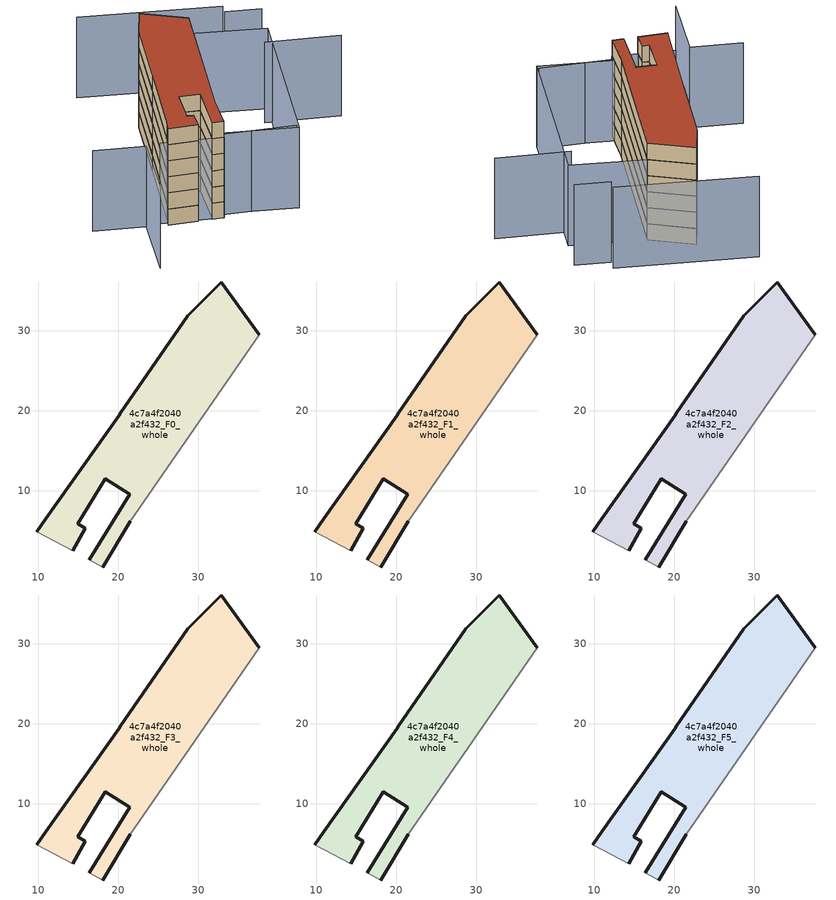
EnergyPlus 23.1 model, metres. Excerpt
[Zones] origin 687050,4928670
4c7a4f2040a2f432_F0_whole
 floor ground (EU_floor_Construction): 21.52,6.19 37.64,29.46 32.86,36.08 28.7,31.83 20.27,19.67 20.12,19.46 10.94,6.48 9.81,4.87 14.3,2.47 15.89,5.29 14.93,5.88 18.35,11.47 21.42,9.59 16.37,1.35 18.05,0.47 z0
 wall outside (EU_wall_Construction): 16.37,1.35 21.42,9.59 18.35,11.47 14.93,5.88 15.89,5.29 14.3,2.47 / 9.81,4.87 10.94,6.48 20.12,19.46 20.27,19.67 28.7,31.83 32.86,36.08 37.64,29.46 / 21.52,6.19 18.05,0.47 z0:3
 wall adiabatic (EU_wall_Construction): 18.05,0.47 16.37,1.35 / 14.3,2.47 9.81,4.87 / 37.64,29.46 21.52,6.19 z0:3
4c7a4f2040a2f432_F1_whole
 floor to 4c7a4f2040a2f432_F0_whole (EU_floor_Construction): 21.52,6.19 37.64,29.46 32.86,36.08 28.7,31.83 20.27,19.67 20.12,19.46 10.94,6.48 9.8,4.87 14.3,2.47 15.89,5.29 14.93,5.88 18.35,11.47 21.42,9.59 16.37,1.35 18.05,0.47 z3
 wall outside (EU_wall_Construction): 16.37,1.35 21.42,9.59 18.35,11.47 14.93,5.88 15.89,5.29 14.3,2.47 / 9.81,4.87 10.94,6.48 20.12,19.46 20.27,19.67 28.7,31.83 32.86,36.08 37.64,29.46 / 21.52,6.19 18.05,0.47 z3:6
 wall adiabatic (EU_wall_Construction): 18.05,0.47 16.37,1.35 / 14.3,2.47 9.81,4.87 / 37.64,29.46 21.52,6.19 z3:6
4c7a4f2040a2f432_F2_whole
 floor to 4c7a4f2040a2f432_F1_whole (EU_floor_Construction): 21.52,6.19 37.64,29.46 32.86,36.08 28.7,31.83 20.27,19.67 20.12,19.46 10.94,6.48 9.8,4.87 14.3,2.47 15.89,5.29 14.93,5.88 18.35,11.47 21.42,9.59 16.37,1.35 18.05,0.47 z6
 wall outside (EU_wall_Construction): 16.37,1.35 21.42,9.59 18.35,11.47 14.93,5.88 15.89,5.29 14.3,2.47 / 9.81,4.87 10.94,6.48 20.12,19.46 20.27,19.67 28.7,31.83 32.86,36.08 37.64,29.46 / 21.52,6.19 18.05,0.47 z6:9
 wall adiabatic (EU_wall_Construction): 18.05,0.47 16.37,1.35 / 14.3,2.47 9.81,4.87 / 37.64,29.46 21.52,6.19 z6:9
4c7a4f2040a2f432_F3_whole
 floor to 4c7a4f2040a2f432_F2_whole (EU_floor_Construction): 21.52,6.19 37.64,29.46 32.86,36.08 28.7,31.83 20.27,19.67 20.12,19.46 10.94,6.48 9.8,4.87 14.3,2.47 15.89,5.29 14.93,5.88 18.35,11.47 21.42,9.59 16.37,1.35 18.05,0.47 z9
 wall outside (EU_wall_Construction): 16.37,1.35 21.42,9.59 18.35,11.47 14.93,5.88 15.89,5.29 14.3,2.47 / 9.81,4.87 10.94,6.48 20.12,19.46 20.27,19.67 28.7,31.83 32.86,36.08 37.64,29.46 / 21.52,6.19 18.05,0.47 z9:12
 wall adiabatic (EU_wall_Construction): 18.05,0.47 16.37,1.35 / 14.3,2.47 9.81,4.87 / 37.64,29.46 21.52,6.19 z9:12
4c7a4f2040a2f432_F4_whole
 floor to 4c7a4f2040a2f432_F3_whole (EU_floor_Construction): 21.52,6.19 37.64,29.46 32.86,36.08 28.7,31.83 20.27,19.67 20.12,19.46 10.94,6.48 9.8,4.87 14.3,2.47 15.89,5.29 14.93,5.88 18.35,11.47 21.42,9.59 16.37,1.35 18.05,0.47 z12
 wall outside (EU_wall_Construction): 16.37,1.35 21.42,9.59 18.35,11.47 14.93,5.88 15.89,5.29 14.3,2.47 / 9.81,4.87 10.94,6.48 20.12,19.46 20.27,19.67 28.7,31.83 32.86,36.08 37.64,29.46 / 21.52,6.19 18.05,0.47 z12:15
 wall adiabatic (EU_wall_Construction): 18.05,0.47 16.37,1.35 / 14.3,2.47 9.81,4.87 / 37.64,29.46 21.52,6.19 z12:15
4c7a4f2040a2f432_F5_whole
 floor to 4c7a4f2040a2f432_F4_whole (EU_floor_Construction): 21.52,6.19 37.64,29.46 32.86,36.08 28.7,31.83 20.27,19.67 20.12,19.46 10.94,6.48 9.8,4.87 14.3,2.47 15.89,5.29 14.93,5.88 18.35,11.47 21.42,9.59 16.37,1.35 18.05,0.47 z15
 wall outside (EU_wall_Construction): 16.37,1.35 21.42,9.59 18.35,11.47 14.93,5.88 15.89,5.29 14.3,2.47 / 9.81,4.87 10.94,6.48 20.12,19.46 20.27,19.67 28.7,31.83 32.86,36.08 37.64,29.46 / 21.52,6.19 18.05,0.47 z15:18
 wall adiabatic (EU_wall_Construction): 18.05,0.47 16.37,1.35 / 14.3,2.47 9.81,4.87 / 37.64,29.46 21.52,6.19 z15:18
 roof outside (EU_roof_Construction): 32.86,36.08 37.64,29.46 21.52,6.19 18.05,0.47 16.37,1.35 21.42,9.59 18.35,11.47 14.93,5.88 15.89,5.29 14.3,2.47 9.81,4.87 10.94,6.48 20.12,19.46 20.27,19.67 28.7,31.83 z18
shading: 17.38,1.95 29.43,-4.86 / 9.15,6.09 18.15,0.41 / 44.69,18.91 55.37,12.1 / -0.49,11.8 6.81,6.89 / 6.81,6.89 -0.94,-4.64 / 52.06,27.34 47.02,30.8 / 48.11,32.39 28.27,46.02 / 18.52,1.85 37.64,29.46 / 37.64,29.46 48.37,22.02 / 48.37,22.02 29.24,-5.58 / 29.24,-5.58 18.52,1.85 z0:15
[Building]
EU S2 Campaign: North Axis=0; Terrain=City; Solar Distribution=FullExterior
[Site:Location]
Bologna: Latitude=44.5; Longitude=11.25; Time Zone=1; Elevation=37
[SizingPeriod:WeatherFileDays]
AnnualSizingPeriod: Begin Month=1; Begin Day of Month=1; End Month=12; End Day of Month=31; Day of Week for Start Day=Monday; Use Weather File Daylight Saving Period=No; Use Weather File Rain and Snow Indicators=No
[MATERIAL]
EU_InternalMass_Material: Roughness=MediumRough; Thickness=0.1; Conductivity=1; Density=1800; Specific Heat=900; Thermal Absorptance=0.9; Solar Absorptance=0.7; Visible Absorptance=0.7
[MATERIAL:NOMASS] Roughness=MediumRough; Thermal Absorptance=0.9; Solar Absorptance=0.7; Visible Absorptance=0.7
Name | Thermal Resistance
EU_wall_NoMass | 0.905828
EU_roof_NoMass | 0.37593
EU_floor_NoMass | 0.67114
[CONSTRUCTION]
EU_wall_Construction: EU_wall_NoMass
EU_roof_Construction: EU_roof_NoMass
EU_floor_Construction: EU_floor_NoMass
EU_InternalMass_Construction: EU_InternalMass_Material
[ZONE] Type=1; Multiplier=1; Ceiling Height=autocalculate; Floor Area=autocalculate; Part of Total Floor Area=Yes
Name | Volume
4c7a4f2040a2f432_F0_whole | 874.088
4c7a4f2040a2f432_F1_whole; 4c7a4f2040a2f432_F2_whole; 4c7a4f2040a2f432_F3_whole; 4c7a4f2040a2f432_F4_whole; 4c7a4f2040a2f432_F5_whole | 874.086
[INTERNALMASS] Construction=EU_InternalMass_Construction; Surface Area=291.362
Name | Zone or ZoneList
4c7a4f2040a2f432_F0_whole_EU_InternalMass | 4c7a4f2040a2f432_F0_whole
4c7a4f2040a2f432_F1_whole_EU_InternalMass | 4c7a4f2040a2f432_F1_whole
4c7a4f2040a2f432_F2_whole_EU_InternalMass | 4c7a4f2040a2f432_F2_whole
4c7a4f2040a2f432_F3_whole_EU_InternalMass | 4c7a4f2040a2f432_F3_whole
4c7a4f2040a2f432_F4_whole_EU_InternalMass | 4c7a4f2040a2f432_F4_whole
4c7a4f2040a2f432_F5_whole_EU_InternalMass | 4c7a4f2040a2f432_F5_whole
[OTHEREQUIPMENT] Fuel Type=Electricity; Design Level Calculation Method=Watts/Area; Power per Zone Floor Area=1; Fraction Latent=0; Fraction Radiant=0; Fraction Lost=0; Carbon Dioxide Generation Rate=0; EndUse Subcategory=EU_Step8_InternalGains
Name | Zone or ZoneList or Space or SpaceList | Schedule
EU_Step8_InternalGain_4c7a4f2040a2f432_F0_whole_f000 | 4c7a4f2040a2f432_F0_whole | EU_Step8_GainSchedule_4c7a4f2040a2f432_F0_whole_f000
EU_Step8_InternalGain_4c7a4f2040a2f432_F1_whole_f000 | 4c7a4f2040a2f432_F1_whole | EU_Step8_GainSchedule_4c7a4f2040a2f432_F1_whole_f000
EU_Step8_InternalGain_4c7a4f2040a2f432_F2_whole_f000 | 4c7a4f2040a2f432_F2_whole | EU_Step8_GainSchedule_4c7a4f2040a2f432_F2_whole_f000
EU_Step8_InternalGain_4c7a4f2040a2f432_F3_whole_f000 | 4c7a4f2040a2f432_F3_whole | EU_Step8_GainSchedule_4c7a4f2040a2f432_F3_whole_f000
EU_Step8_InternalGain_4c7a4f2040a2f432_F4_whole_f000 | 4c7a4f2040a2f432_F4_whole | EU_Step8_GainSchedule_4c7a4f2040a2f432_F4_whole_f000
EU_Step8_InternalGain_4c7a4f2040a2f432_F5_whole_f000 | 4c7a4f2040a2f432_F5_whole | EU_Step8_GainSchedule_4c7a4f2040a2f432_F5_whole_f000
[ZONEVENTILATION:DESIGNFLOWRATE] Schedule=EU_AlwaysOn; Design Flow Rate Calculation Method=AirChanges/Hour; Air Changes per Hour=0.73129; Ventilation Type=Natural; Fan Pressure Rise=0; Fan Total Efficiency=1; Constant Term Coefficient=1; Temperature Term Coefficient=0; Velocity Term Coefficient=0; Velocity Squared Term Coefficient=0; Minimum Indoor Temperature=-100; Maximum Indoor Temperature=100; Delta Temperature=-100; Minimum Outdoor Temperature=-100; Maximum Outdoor Temperature=100; Maximum Wind Speed=40
Name | Zone or ZoneList or Space or SpaceList
EU_ConstantAir_4c7a4f2040a2f432_F0_whole | 4c7a4f2040a2f432_F0_whole
EU_ConstantAir_4c7a4f2040a2f432_F1_whole | 4c7a4f2040a2f432_F1_whole
EU_ConstantAir_4c7a4f2040a2f432_F2_whole | 4c7a4f2040a2f432_F2_whole
EU_ConstantAir_4c7a4f2040a2f432_F3_whole | 4c7a4f2040a2f432_F3_whole
EU_ConstantAir_4c7a4f2040a2f432_F4_whole | 4c7a4f2040a2f432_F4_whole
EU_ConstantAir_4c7a4f2040a2f432_F5_whole | 4c7a4f2040a2f432_F5_whole
[HVACTEMPLATE:THERMOSTAT] Constant Heating Setpoint=20; Constant Cooling Setpoint=50
EU_HeatOnly_4c7a4f2040a2f432_F0_whole; EU_HeatOnly_4c7a4f2040a2f432_F1_whole; EU_HeatOnly_4c7a4f2040a2f432_F2_whole; EU_HeatOnly_4c7a4f2040a2f432_F3_whole; EU_HeatOnly_4c7a4f2040a2f432_F4_whole; EU_HeatOnly_4c7a4f2040a2f432_F5_whole
[HVACTEMPLATE:ZONE:IDEALLOADSAIRSYSTEM] System Availability Schedule=EU_AlwaysOn; Maximum Heating Supply Air Temperature=50; Minimum Cooling Supply Air Temperature=13; Maximum Heating Supply Air Humidity Ratio=0.0156; Minimum Cooling Supply Air Humidity Ratio=0.0077; Heating Limit=NoLimit; Cooling Limit=NoLimit; Heating Availability Schedule=EU_AlwaysOn; Cooling Availability Schedule=EU_CoolingOff; Dehumidification Control Type=ConstantSensibleHeatRatio; Cooling Sensible Heat Ratio=0.7; Dehumidification Setpoint=60; Humidification Control Type=None; Humidification Setpoint=30; Outdoor Air Method=None; Outdoor Air Flow Rate per Person=0.00944; Outdoor Air Flow Rate per Zone Floor Area=0; Outdoor Air Flow Rate per Zone=0; Demand Controlled Ventilation Type=None; Outdoor Air Economizer Type=NoEconomizer; Heat Recovery Type=None; Sensible Heat Recovery Effectiveness=0.7; Latent Heat Recovery Effectiveness=0.65
Name | Template Thermostat
4c7a4f2040a2f432_F0_whole | EU_HeatOnly_4c7a4f2040a2f432_F0_whole
4c7a4f2040a2f432_F1_whole | EU_HeatOnly_4c7a4f2040a2f432_F1_whole
4c7a4f2040a2f432_F2_whole | EU_HeatOnly_4c7a4f2040a2f432_F2_whole
4c7a4f2040a2f432_F3_whole | EU_HeatOnly_4c7a4f2040a2f432_F3_whole
4c7a4f2040a2f432_F4_whole | EU_HeatOnly_4c7a4f2040a2f432_F4_whole
4c7a4f2040a2f432_F5_whole | EU_HeatOnly_4c7a4f2040a2f432_F5_whole
[SIZING:ZONE] Zone Cooling Design Supply Air Temperature Input Method=SupplyAirTemperature; Zone Cooling Design Supply Air Temperature=13; Zone Heating Design Supply Air Temperature Input Method=SupplyAirTemperature; Zone Heating Design Supply Air Temperature=50; Zone Cooling Design Supply Air Humidity Ratio=0.008; Zone Heating Design Supply Air Humidity Ratio=0.008; Cooling Design Air Flow Method=DesignDay; Cooling Design Air Flow Rate=0; Cooling Minimum Air Flow per Zone Floor Area=0.000762; Cooling Minimum Air Flow=0; Cooling Minimum Air Flow Fraction=0.2; Heating Design Air Flow Method=DesignDay; Heating Design Air Flow Rate=0; Heating Maximum Air Flow per Zone Floor Area=0.002032; Heating Maximum Air Flow=0.141576; Heating Maximum Air Flow Fraction=0.3; Account for Dedicated Outdoor Air System=No; Dedicated Outdoor Air System Control Strategy=NeutralSupplyAir; Dedicated Outdoor Air Low Setpoint Temperature for Design=autosize; Dedicated Outdoor Air High Setpoint Temperature for Design=autosize; Zone Load Sizing Method=Sensible Load Only No Latent Load; Zone Latent Cooling Design Supply Air Humidity Ratio Input Method=HumidityRatioDifference; Zone Cooling Design Supply Air Humidity Ratio Difference=0.005; Zone Latent Heating Design Supply Air Humidity Ratio Input Method=HumidityRatioDifference; Zone Humidification Design Supply Air Humidity Ratio Difference=0.005
4c7a4f2040a2f432_F0_whole; 4c7a4f2040a2f432_F1_whole; 4c7a4f2040a2f432_F2_whole; 4c7a4f2040a2f432_F3_whole; 4c7a4f2040a2f432_F4_whole; 4c7a4f2040a2f432_F5_whole
[SCHEDULE:CONSTANT]
Name | Hourly Value
EU_AlwaysOn | 1
EU_CoolingOff | 0
[SCHEDULE:FILE] Column Number=1; Rows to Skip at Top=0; Number of Hours of Data=8760; Column Separator=Comma; Interpolate to Timestep=No; Minutes per Item=60; Adjust Schedule for Daylight Savings=Yes
Name | File
EU_Step8_GainSchedule_4c7a4f2040a2f432_F0_whole_f000 | ../../schedules/4c7a4f2040a2f432/4c7a4f2040a2f432_F0_whole_f000_gain.csv
EU_Step8_GainSchedule_4c7a4f2040a2f432_F1_whole_f000 | ../../schedules/4c7a4f2040a2f432/4c7a4f2040a2f432_F1_whole_f000_gain.csv
EU_Step8_GainSchedule_4c7a4f2040a2f432_F2_whole_f000 | ../../schedules/4c7a4f2040a2f432/4c7a4f2040a2f432_F2_whole_f000_gain.csv
EU_Step8_GainSchedule_4c7a4f2040a2f432_F3_whole_f000 | ../../schedules/4c7a4f2040a2f432/4c7a4f2040a2f432_F3_whole_f000_gain.csv
EU_Step8_GainSchedule_4c7a4f2040a2f432_F4_whole_f000 | ../../schedules/4c7a4f2040a2f432/4c7a4f2040a2f432_F4_whole_f000_gain.csv
EU_Step8_GainSchedule_4c7a4f2040a2f432_F5_whole_f000 | ../../schedules/4c7a4f2040a2f432/4c7a4f2040a2f432_F5_whole_f000_gain.csv
